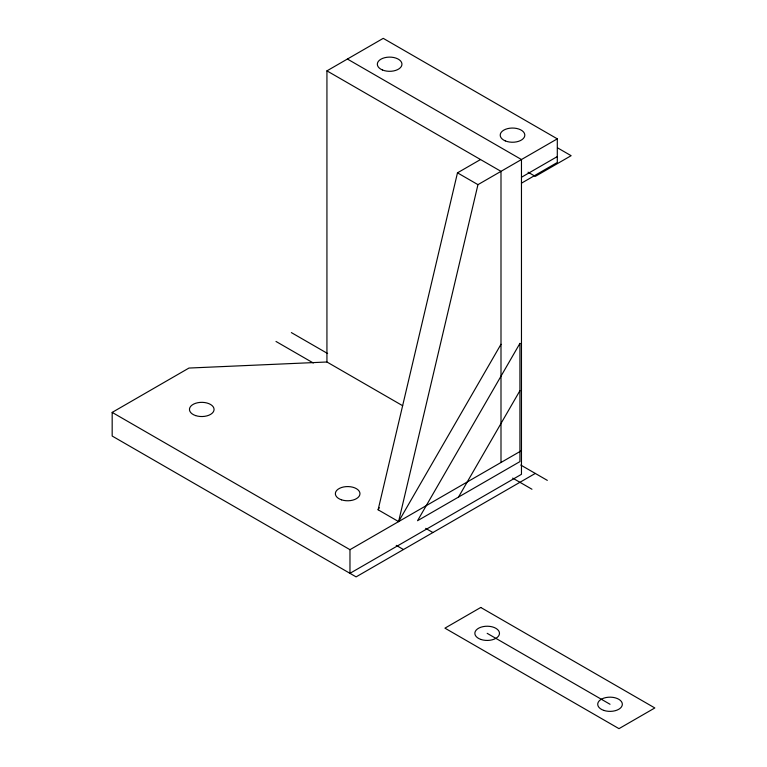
<?xml version="1.0" encoding="UTF-8"?>
<svg xmlns="http://www.w3.org/2000/svg" width="767" height="767" viewBox="0 0 767 767"><rect width="100%" height="100%" fill="white"/><g stroke="black" fill="none" stroke-linecap="round" stroke-linejoin="round"><path stroke-width="1.15" d="M500.995 344.268L398.6 521.608L378.121 509.787L457.477 172.834L480.516 159.536M398.6 521.608L477.956 184.655L557.302 138.846L557.302 162.489L521.464 183.179M378.121 509.787L379.32 507.706M458.503 497.074L519.93 390.671M402.685 405.733L326.934 361.995L326.934 70.861L383.241 38.35L557.302 138.846M535.289 473.431L356.109 576.88L112.174 436.04L112.174 412.397L188.96 368.055L326.934 361.995M521.464 177.263L557.302 156.573M112.174 412.397L349.973 549.68L521.464 450.67M557.657 147.916L571.127 155.691L535.289 176.381L528.041 172.191M347.413 59.04L521.464 159.536L521.464 474.313L349.973 573.332L349.973 549.68M326.934 70.861L500.995 171.357L500.995 462.491M457.477 172.834L477.956 184.655M291.355 332.59L327.624 353.529M520.783 465.051L547.322 480.372M275.995 341.459L313.3 363.002M512.682 478.109L531.962 489.241M425.666 528.367L432.904 532.538M396.232 545.356L403.461 549.536M487.17 633.331L610.033 704.269M519.93 343.376L417.545 520.716L519.93 461.609L519.93 343.376M480.765 607.464L444.937 628.154L618.988 728.65L654.826 707.96L480.765 607.464M341.507 499.825A12.31 7.104 0 0 0 359.972 493.67A12.31 7.104 0 0 0 341.507 487.524A12.31 7.104 0 0 0 341.507 499.825M195.604 415.589A12.31 7.104 0 0 0 214.07 409.434A12.31 7.104 0 0 0 195.604 403.289A12.31 7.104 0 0 0 195.604 415.589M505.29 140.898A12.31 7.104 0 0 0 524.753 135.884A12.31 7.104 0 0 0 507.486 128.664A12.31 7.104 0 0 0 505.29 140.898M382.426 69.97A12.31 7.104 0 0 0 401.889 64.946A12.31 7.104 0 0 0 384.622 57.726A12.31 7.104 0 0 0 382.426 69.97M481.014 639.486A12.31 7.104 0 0 0 499.48 633.331A12.31 7.104 0 0 0 481.014 627.176A12.31 7.104 0 0 0 481.014 639.486M603.878 710.424A12.31 7.104 0 0 0 622.344 704.269A12.31 7.104 0 0 0 603.878 698.114A12.31 7.104 0 0 0 603.878 710.424"/></g></svg>
